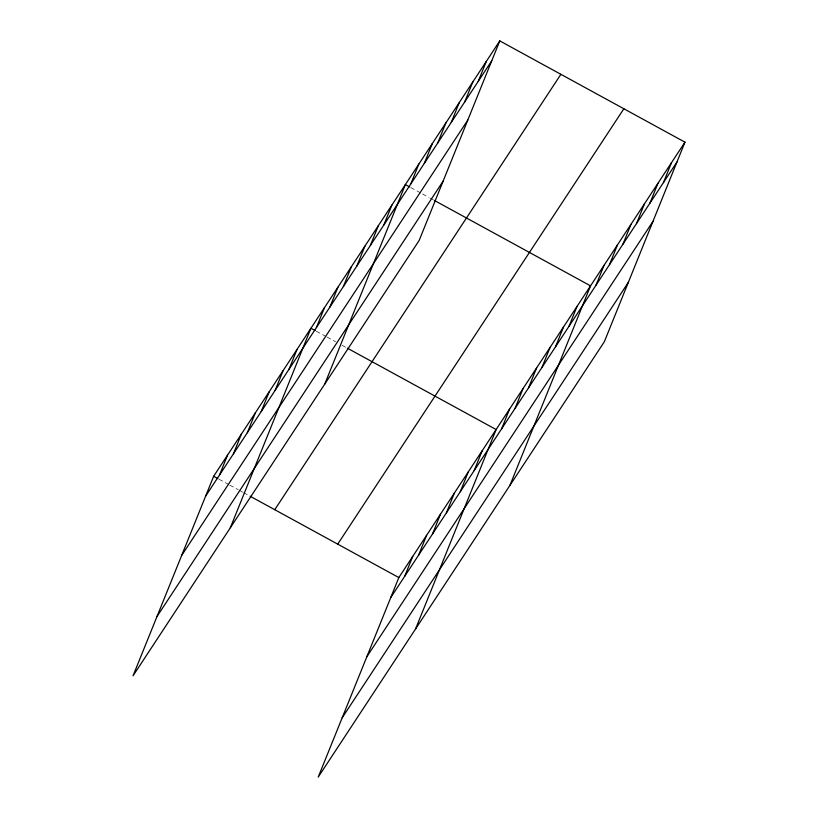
<?xml version="1.0" encoding="UTF-8"?>
<svg xmlns="http://www.w3.org/2000/svg" width="818" height="818" viewBox="0 0 818 818"><rect width="100%" height="100%" fill="white"/><g stroke="black" fill="none" stroke-linecap="round" stroke-linejoin="round"><path stroke-width="0.61" stroke-dasharray="4.09 3.07" d="M410.718 187.506L421.444 193.375M422.517 193.958L428.949 197.475M430.023 198.068L433.233 199.827M316.3 331.188L325.942 336.464M327.016 337.047L335.595 341.74M342.026 345.257L346.311 347.609M219.009 479.215L228.662 484.491M229.735 485.084L238.314 489.767M239.377 490.36L242.598 492.119M243.672 492.702L249.03 495.636"/><path stroke-width="1.23" d="M499.788 40.9L213.651 476.281L133.037 675.821L419.164 240.431L499.788 40.9L684.963 142.179L604.349 341.719L318.212 777.1L398.836 577.569L684.963 142.179M219.51 475.023L227.547 455.135M233.416 453.878L241.443 433.99M247.312 432.732L255.349 412.845M261.208 411.577L269.245 391.699M275.104 390.431L283.14 370.544M288.999 369.286L297.036 349.398M230.318 527.784L310.932 328.253L315.227 330.595M316.392 327.609L324.429 307.732M329.879 307.087L337.916 287.2M343.366 286.566L351.403 266.678M356.863 266.034L364.889 246.157M370.349 245.512L378.386 225.625M383.836 224.991L391.873 205.103M324.746 384.112L405.36 184.582L409.644 186.923M410.81 183.938L418.847 164.05M424.307 163.416L432.333 143.528M437.794 142.884L445.83 122.997M451.28 122.363L459.317 102.475M464.767 101.831L472.804 81.953M478.264 81.309L486.291 61.422M404.695 576.312L412.732 556.424M418.591 555.156L426.628 535.279M432.497 534.011L440.524 514.123M446.393 512.866L454.419 492.978M460.289 491.72L468.325 471.833M474.184 470.575L482.221 450.687M415.503 629.073L496.117 429.542L347.384 348.192M501.577 428.898L509.604 409.01M515.064 408.376L523.101 388.489M528.551 387.844L536.588 367.957M542.037 367.323L550.074 347.435M555.524 346.801L563.561 326.914M569.021 326.27L577.048 306.382M509.921 485.391L590.545 285.86L434.307 200.41M595.995 285.216L604.032 265.339M609.482 264.695L617.518 244.807M622.979 244.173L631.005 224.285M636.465 223.641L644.502 203.764M649.952 203.12L657.989 183.232M663.439 182.598L671.476 162.71M205.615 496.168L491.751 60.788M181.668 555.453L467.794 120.072M156.984 616.537L443.121 181.146M274.756 509.706L560.892 74.326M337.722 544.144L623.858 108.763M390.799 597.457L676.926 162.066M366.842 656.742L652.979 221.351M342.169 717.815L628.306 282.435M213.651 476.281L217.936 478.632M250.103 496.219L398.836 577.569"/></g></svg>
